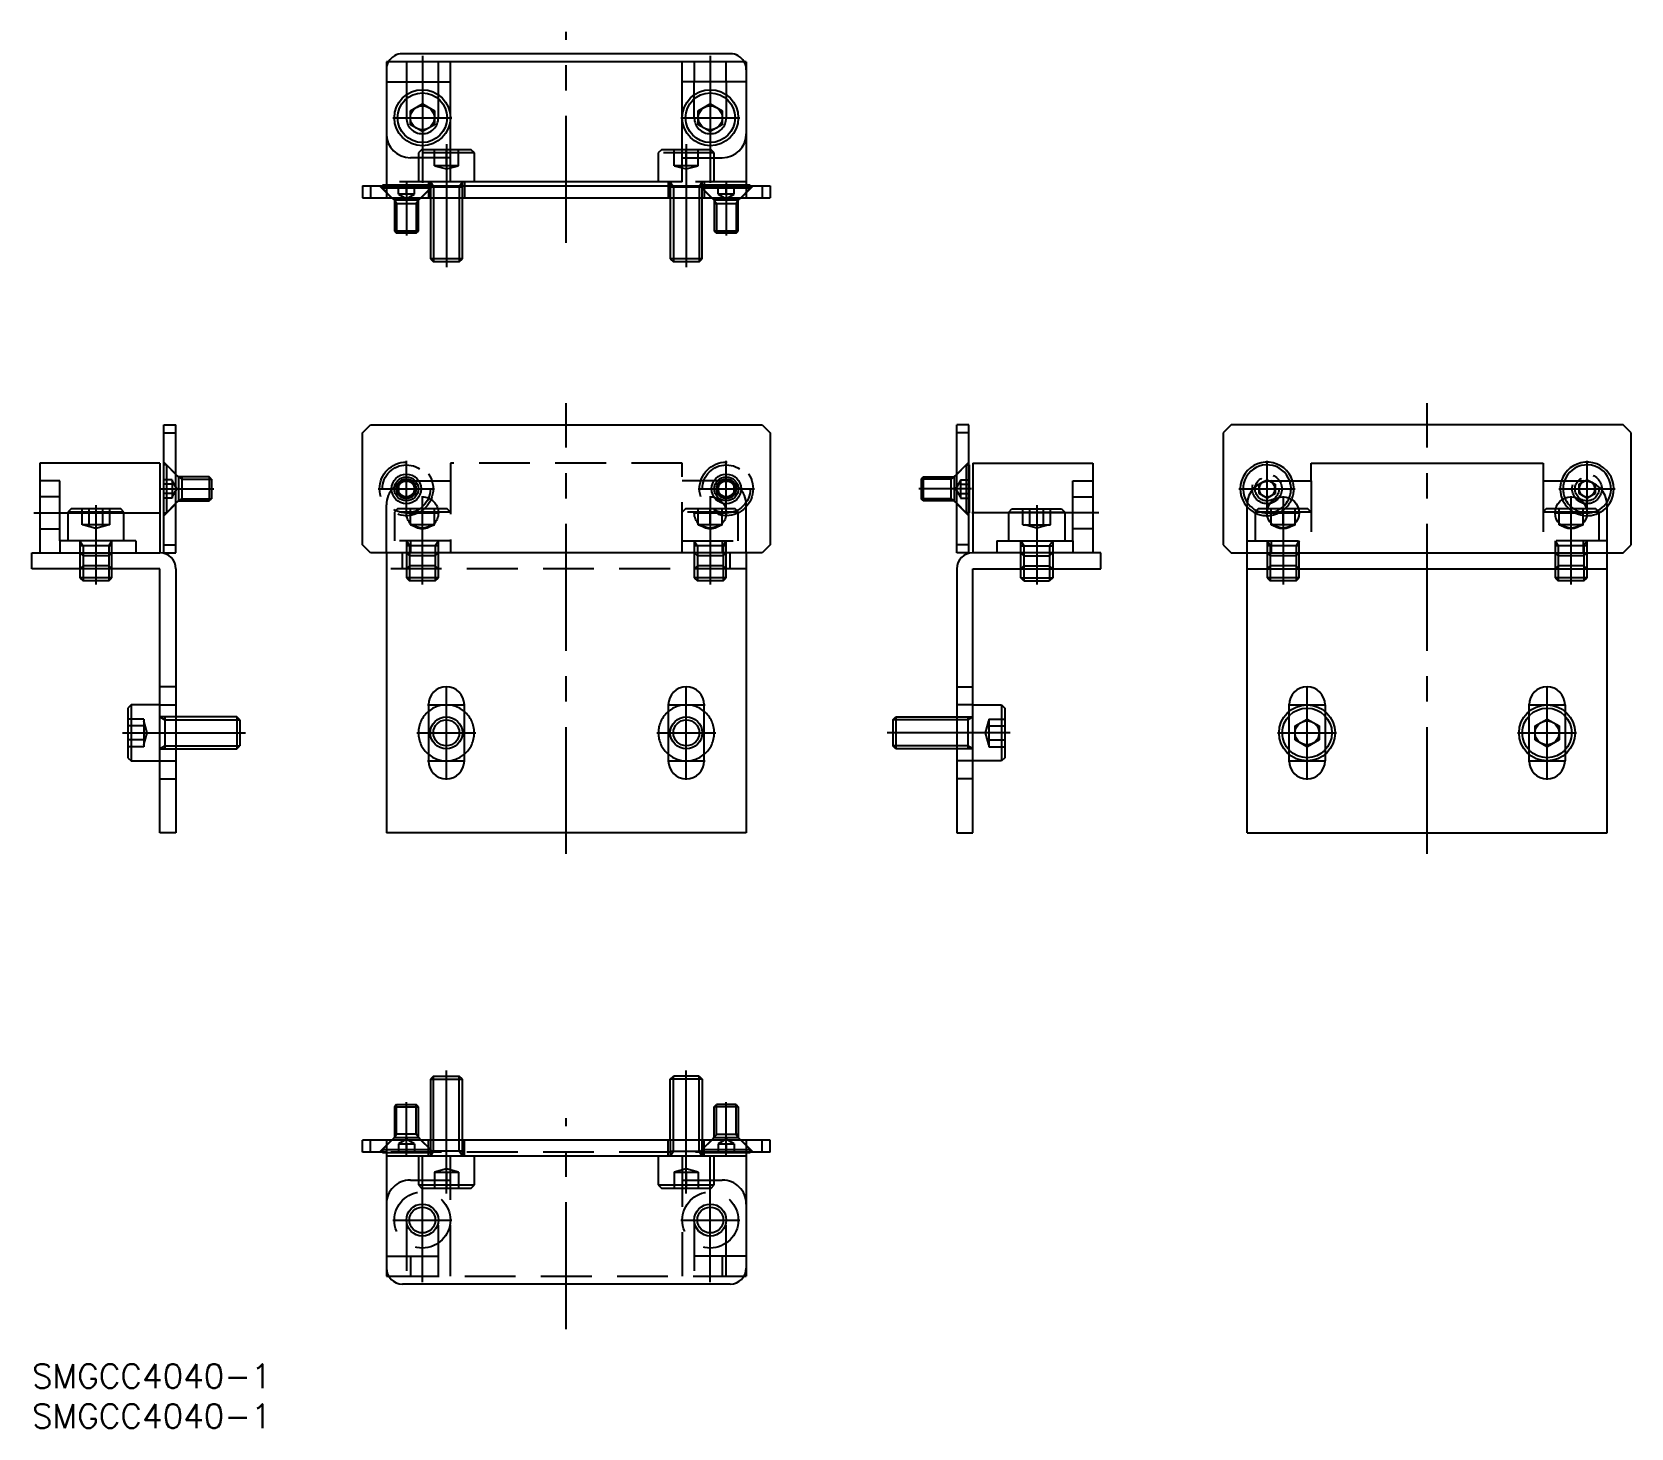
# Model space of a CAD drawing. Extents: x 0 to 200, y -8 to 167.
import ezdxf

# ---------------------------------------------------------------- set-up
doc = ezdxf.new("R2010")
doc.units = 0
doc.header["$LTSCALE"] = 0.5
doc.linetypes.add('CENTER', pattern=[50.8, 31.75, -6.35, 6.35, -6.35])
doc.linetypes.add('DASHED', pattern=[19.05, 12.7, -6.35])
for name, color, linetype in [('MSM_CENTER', 1, 'CENTER'), ('MSM_CONTINUOUS', 7, 'CONTINUOUS'), ('MSM_DASHED', 4, 'DASHED'), ('MSM_NARROW', 5, 'CONTINUOUS'), ('MSM_PART_NUMBER', 7, 'CONTINUOUS')]:
    doc.layers.add(name, color=color, linetype=linetype)
doc.styles.get("Standard").update_dxf_attribs({"font": 'txt.shx', "height": 3, "bigfont": 'bigfont.shx'})

msp = doc.modelspace()

# ---------------------------------------------------------------- linework, layer by layer
at = {"layer": 'MSM_CENTER'}
for p, q in [((66.8, 140.15), (66.8, 166.52)), ((48.8, 163.55), (48.8, 147.05)), ((84.8, 163.55), (84.8, 147.05)), ((45.12, 155.8), (52.48, 155.8)), ((81.12, 155.8), (88.48, 155.8)), ((51.8, 152.5), (51.8, 137.1)), ((81.8, 152.5), (81.8, 137.1)), ((46.8, 147.66), (46.8, 141.06)), ((86.8, 147.66), (86.8, 141.06)), ((66.8, 63.76), (66.8, 120.12)), ((174.4, 63.76), (174.4, 120.12)), ((46.8, 105.88), (46.8, 112.92)), ((86.8, 105.88), (86.8, 112.92)), ((154.4, 105.88), (154.4, 112.92)), ((194.4, 105.88), (194.4, 112.92)), ((16.14, 109.4), (22.74, 109.4)), ((43.28, 109.4), (50.32, 109.4)), ((48.8, 97.45), (48.8, 108.5)), ((83.28, 109.4), (90.32, 109.4)), ((84.8, 108.5), (84.8, 97.45)), ((117.46, 109.4), (110.86, 109.4)), ((150.88, 109.4), (157.92, 109.4)), ((156.4, 108.5), (156.4, 97.45)), ((190.88, 109.4), (197.92, 109.4)), ((192.4, 97.45), (192.4, 108.5)), ((0.25, 106.4), (16.75, 106.4)), ((8, 107.35), (8, 97.45)), ((46.7, 106.4), (50.9, 106.4)), ((82.7, 106.4), (86.9, 106.4)), ((133.35, 106.4), (116.85, 106.4)), ((125.6, 107.35), (125.6, 97.45)), ((154.3, 106.4), (158.5, 106.4)), ((190.3, 106.4), (194.5, 106.4)), ((51.8, 73.04), (51.8, 84.76)), ((81.8, 73.04), (81.8, 84.76)), ((159.4, 73.04), (159.4, 84.76)), ((189.4, 73.04), (189.4, 84.76)), ((49.44, 82.4), (54.16, 82.4)), ((79.44, 82.4), (84.16, 82.4)), ((157.04, 82.4), (161.76, 82.4)), ((187.04, 82.4), (191.76, 82.4)), ((11.3, 78.9), (26.7, 78.9)), ((48.12, 78.9), (55.48, 78.9)), ((78.13, 78.9), (85.48, 78.9)), ((122.3, 78.9), (106.9, 78.9)), ((155.72, 78.9), (163.07, 78.9)), ((185.72, 78.9), (193.07, 78.9)), ((49.44, 75.4), (54.16, 75.4)), ((79.44, 75.4), (84.16, 75.4)), ((157.04, 75.4), (161.76, 75.4)), ((187.04, 75.4), (191.76, 75.4)), ((51.8, 21.3), (51.8, 36.7)), ((81.8, 21.3), (81.8, 36.7)), ((46.8, 26.14), (46.8, 32.74)), ((86.8, 26.14), (86.8, 32.74)), ((66.8, 4.35), (66.8, 30.72)), ((48.8, 10.25), (48.8, 26.75)), ((84.8, 10.25), (84.8, 26.75)), ((45.12, 18), (52.48, 18)), ((81.12, 18), (88.48, 18))]:
    msp.add_line(p, q, dxfattribs=at)
at = {"layer": 'MSM_CONTINUOUS'}
for p, q in [((44.3, 162.8), (44.3, 147.36)), ((89.3, 162.8), (44.3, 162.8)), ((87.3, 163.8), (46.3, 163.8)), ((52.3, 147.8), (52.3, 162.8)), ((81.3, 147.8), (81.3, 162.8)), ((89.3, 162.8), (89.3, 147.36)), ((44.3, 160.3), (52.3, 160.3)), ((46.8, 160.3), (46.8, 158.67)), ((50.8, 158.67), (50.8, 160.3)), ((89.3, 160.3), (81.3, 160.3)), ((82.8, 158.67), (82.8, 160.3)), ((86.8, 160.3), (86.8, 158.67)), ((47.3, 156.67), (48.8, 157.53)), ((47.3, 154.93), (47.3, 156.67)), ((48.8, 157.53), (50.3, 156.67)), ((50.3, 156.67), (50.3, 154.93)), ((83.3, 156.67), (84.8, 157.53)), ((83.3, 154.93), (83.3, 156.67)), ((84.8, 157.53), (86.3, 156.67)), ((86.3, 156.67), (86.3, 154.93)), ((48.8, 154.07), (47.3, 154.93)), ((50.3, 154.93), (48.8, 154.07)), ((84.8, 154.07), (83.3, 154.93)), ((86.3, 154.93), (84.8, 154.07)), ((52.3, 150.8), (47.3, 150.8)), ((81.3, 150.8), (86.3, 150.8)), ((41.3, 147.3), (41.3, 145.8)), ((41.3, 147.3), (92.3, 147.3)), ((42.3, 147.3), (42.3, 145.8)), ((49.8, 147.36), (43.8, 147.36)), ((43.8, 147.36), (43.8, 147.3)), ((49.8, 147.3), (49.8, 147.36)), ((81.3, 147.8), (52.3, 147.8)), ((89.8, 147.36), (83.8, 147.36)), ((83.8, 147.36), (83.8, 147.3)), ((89.8, 147.3), (89.8, 147.36)), ((91.3, 147.3), (91.3, 145.8)), ((92.3, 147.3), (92.3, 145.8)), ((41.3, 145.8), (92.3, 145.8)), ((45, 145.8), (45.3, 145.5)), ((48.3, 145.5), (45.3, 145.5)), ((45.3, 145.5), (45.3, 141.63)), ((48.3, 145.5), (48.6, 145.8)), ((48.3, 141.63), (48.3, 145.5)), ((49.8, 145.8), (49.8, 138.18)), ((53.8, 138.18), (53.8, 145.8)), ((79.8, 145.8), (79.8, 138.18)), ((83.8, 138.18), (83.8, 145.8)), ((85, 145.8), (85.3, 145.5)), ((88.3, 145.5), (85.3, 145.5)), ((85.3, 145.5), (85.3, 141.63)), ((88.3, 145.5), (88.6, 145.8)), ((88.3, 141.63), (88.3, 145.5)), ((48.3, 141.63), (45.3, 141.63)), ((45.3, 141.63), (45.57, 141.36)), ((48.03, 141.36), (45.57, 141.36)), ((48.03, 141.36), (48.3, 141.63)), ((88.3, 141.63), (85.3, 141.63)), ((85.3, 141.63), (85.57, 141.36)), ((88.03, 141.36), (85.57, 141.36)), ((88.03, 141.36), (88.3, 141.63)), ((53.8, 138.18), (49.8, 138.18)), ((49.8, 138.18), (50.18, 137.8)), ((53.42, 137.8), (53.8, 138.18)), ((83.8, 138.18), (79.8, 138.18)), ((79.8, 138.18), (80.18, 137.8)), ((83.42, 137.8), (83.8, 138.18)), ((53.42, 137.8), (50.18, 137.8)), ((83.42, 137.8), (80.18, 137.8)), ((16.5, 101.4), (16.5, 117.4)), ((16.5, 117.4), (18, 117.4)), ((16.5, 116.4), (18, 116.4)), ((18, 101.4), (18, 117.4)), ((41.3, 116.4), (42.3, 117.4)), ((41.3, 102.4), (41.3, 116.4)), ((42.3, 117.4), (91.3, 117.4)), ((91.3, 117.4), (92.3, 116.4)), ((92.3, 116.4), (92.3, 102.4)), ((115.6, 101.4), (115.6, 117.4)), ((117.1, 117.4), (115.6, 117.4)), ((117.1, 116.4), (115.6, 116.4)), ((117.1, 101.4), (117.1, 117.4)), ((149.9, 117.4), (148.9, 116.4)), ((148.9, 116.4), (148.9, 102.4)), ((198.9, 117.4), (149.9, 117.4)), ((199.9, 116.4), (198.9, 117.4)), ((199.9, 102.4), (199.9, 116.4)), ((16, 112.6), (1, 112.6)), ((1, 112.6), (1, 101.4)), ((16, 112.6), (16, 101.4)), ((16.5, 112.4), (16.44, 112.4)), ((16.44, 112.4), (16.44, 106.4)), ((117.1, 112.4), (117.16, 112.4)), ((117.16, 112.4), (117.16, 106.4)), ((117.6, 112.6), (117.6, 101.4)), ((117.6, 112.6), (132.6, 112.6)), ((132.6, 112.6), (132.6, 101.4)), ((159.9, 110.4), (159.9, 112.6)), ((159.9, 112.6), (188.9, 112.6)), ((188.9, 112.6), (188.9, 110.4)), ((3.5, 110.4), (1, 110.4)), ((3.5, 102.9), (3.5, 110.4)), ((18.3, 110.9), (18, 111.2)), ((18.3, 110.9), (18.3, 107.9)), ((22.17, 110.9), (18.3, 110.9)), ((22.44, 110.63), (22.17, 110.9)), ((22.17, 110.9), (22.17, 107.9)), ((22.44, 110.63), (22.44, 108.17)), ((111.16, 110.63), (111.43, 110.9)), ((111.16, 110.63), (111.16, 108.17)), ((111.43, 110.9), (115.3, 110.9)), ((111.43, 110.9), (111.43, 107.9)), ((115.3, 110.9), (115.6, 111.2)), ((115.3, 110.9), (115.3, 107.9)), ((130.1, 102.9), (130.1, 110.4)), ((130.1, 110.4), (132.6, 110.4)), ((153.69, 110.15), (154.4, 110.55)), ((154.4, 110.55), (154.68, 110.39)), ((154.9, 110.4), (159.9, 110.4)), ((188.9, 110.4), (193.9, 110.4)), ((194.12, 110.39), (194.4, 110.55)), ((194.4, 110.55), (195.11, 110.15)), ((22.17, 107.9), (22.44, 108.17)), ((111.43, 107.9), (111.16, 108.17)), ((4.9, 106.9), (4.5, 106.5)), ((4.5, 106.5), (4.5, 102.9)), ((11.5, 106.5), (4.5, 106.5)), ((11.1, 106.9), (4.9, 106.9)), ((11.5, 106.5), (11.1, 106.9)), ((11.5, 102.9), (11.5, 106.5)), ((16.44, 106.4), (16.5, 106.4)), ((18, 107.6), (18.3, 107.9)), ((18.3, 107.9), (22.17, 107.9)), ((115.3, 107.9), (111.43, 107.9)), ((115.6, 107.6), (115.3, 107.9)), ((117.16, 106.4), (117.1, 106.4)), ((122.1, 106.5), (122.5, 106.9)), ((122.1, 102.9), (122.1, 106.5)), ((122.1, 106.5), (129.1, 106.5)), ((122.5, 106.9), (128.7, 106.9)), ((128.7, 106.9), (129.1, 106.5)), ((129.1, 106.5), (129.1, 102.9)), ((151.9, 66.4), (151.9, 107.4)), ((158.4, 106.5), (154.4, 106.5)), ((158.34, 106.9), (154.46, 106.9)), ((194.4, 106.5), (190.4, 106.5)), ((194.34, 106.9), (190.46, 106.9)), ((196.9, 66.4), (196.9, 107.4)), ((13, 102.9), (3.5, 102.9)), ((13, 102.9), (13, 101.4)), ((16.5, 102.4), (18, 102.4)), ((42.3, 101.4), (41.3, 102.4)), ((92.3, 102.4), (91.3, 101.4)), ((117.1, 102.4), (115.6, 102.4)), ((120.6, 102.9), (130.1, 102.9)), ((120.6, 102.9), (120.6, 101.4)), ((148.9, 102.4), (149.9, 101.4)), ((198.9, 101.4), (199.9, 102.4)), ((0, 101.4), (16, 101.4)), ((0, 99.4), (0, 101.4)), ((16.5, 101.4), (18, 101.4)), ((91.3, 101.4), (42.3, 101.4)), ((44.3, 101.4), (44.3, 66.4)), ((89.3, 101.4), (89.3, 66.4)), ((117.1, 101.4), (115.6, 101.4)), ((133.6, 101.4), (117.6, 101.4)), ((133.6, 99.4), (133.6, 101.4)), ((149.9, 101.4), (198.9, 101.4)), ((16, 99.4), (0, 99.4)), ((6, 99.4), (6, 98.28)), ((10, 98.28), (6, 98.28)), ((6, 98.28), (6.38, 97.9)), ((9.62, 97.9), (10, 98.28)), ((10, 98.28), (10, 99.4)), ((16, 66.4), (16, 99.4)), ((18, 99.4), (18, 66.4)), ((115.6, 99.4), (115.6, 66.4)), ((117.6, 99.4), (133.6, 99.4)), ((117.6, 66.4), (117.6, 99.4)), ((123.6, 98.28), (123.6, 99.4)), ((123.98, 97.9), (123.6, 98.28)), ((123.6, 98.28), (127.6, 98.28)), ((127.6, 98.28), (127.22, 97.9)), ((127.6, 99.4), (127.6, 98.28)), ((151.9, 99.4), (196.9, 99.4)), ((154.4, 99.4), (154.4, 98.28)), ((158.4, 98.28), (154.4, 98.28)), ((154.4, 98.28), (154.78, 97.9)), ((158.02, 97.9), (158.4, 98.28)), ((158.4, 98.28), (158.4, 99.4)), ((190.4, 99.4), (190.4, 98.28)), ((194.4, 98.28), (190.4, 98.28)), ((190.4, 98.28), (190.78, 97.9)), ((194.02, 97.9), (194.4, 98.28)), ((194.4, 98.28), (194.4, 99.4)), ((9.62, 97.9), (6.38, 97.9)), ((123.98, 97.9), (127.22, 97.9)), ((158.02, 97.9), (154.78, 97.9)), ((194.02, 97.9), (190.78, 97.9)), ((12.4, 82.4), (12, 82)), ((12, 82), (12, 75.8)), ((16, 82.4), (12.4, 82.4)), ((12.4, 82.4), (12.4, 75.4)), ((49.55, 82.4), (49.55, 75.4)), ((54.05, 75.4), (54.05, 82.4)), ((79.55, 82.4), (79.55, 75.4)), ((84.05, 75.4), (84.05, 82.4)), ((117.6, 82.4), (121.2, 82.4)), ((121.2, 82.4), (121.6, 82)), ((121.2, 82.4), (121.2, 75.4)), ((121.6, 82), (121.6, 75.8)), ((157.15, 81.58), (157.15, 82.4)), ((161.65, 82.4), (161.65, 81.58)), ((187.15, 81.58), (187.15, 82.4)), ((191.65, 82.4), (191.65, 81.58)), ((25.62, 80.9), (18, 80.9)), ((26, 80.52), (25.62, 80.9)), ((25.62, 80.9), (25.62, 76.9)), ((26, 80.52), (26, 77.28)), ((107.6, 80.52), (107.98, 80.9)), ((107.6, 80.52), (107.6, 77.28)), ((107.98, 80.9), (115.6, 80.9)), ((107.98, 80.9), (107.98, 76.9)), ((157.9, 79.77), (159.4, 80.63)), ((159.4, 80.63), (160.9, 79.77)), ((187.9, 79.77), (189.4, 80.63)), ((189.4, 80.63), (190.9, 79.77)), ((157.9, 78.03), (157.9, 79.77)), ((159.4, 77.17), (157.9, 78.03)), ((160.9, 78.03), (159.4, 77.17)), ((160.9, 79.77), (160.9, 78.03)), ((187.9, 78.03), (187.9, 79.77)), ((189.4, 77.17), (187.9, 78.03)), ((190.9, 78.03), (189.4, 77.17)), ((190.9, 79.77), (190.9, 78.03)), ((18, 76.9), (25.62, 76.9)), ((25.62, 76.9), (26, 77.28)), ((107.98, 76.9), (107.6, 77.28)), ((115.6, 76.9), (107.98, 76.9)), ((157.15, 75.4), (157.15, 76.22)), ((161.65, 76.22), (161.65, 75.4)), ((187.15, 75.4), (187.15, 76.22)), ((191.65, 76.22), (191.65, 75.4)), ((12, 75.8), (12.4, 75.4)), ((12.4, 75.4), (16, 75.4)), ((121.2, 75.4), (117.6, 75.4)), ((121.6, 75.8), (121.2, 75.4)), ((18, 66.4), (16, 66.4)), ((89.3, 66.4), (44.3, 66.4)), ((115.6, 66.4), (117.6, 66.4)), ((151.9, 66.4), (196.9, 66.4)), ((50.18, 36), (49.8, 35.62)), ((50.18, 36), (53.42, 36)), ((53.8, 35.62), (53.42, 36)), ((79.8, 35.62), (80.18, 36)), ((83.42, 36), (80.18, 36)), ((83.42, 36), (83.8, 35.62)), ((49.8, 35.62), (49.8, 28)), ((49.8, 35.62), (53.8, 35.62)), ((53.8, 28), (53.8, 35.62)), ((79.8, 28), (79.8, 35.62)), ((83.8, 35.62), (79.8, 35.62)), ((83.8, 35.62), (83.8, 28)), ((45.57, 32.44), (45.3, 32.17)), ((45.3, 32.17), (45.3, 28.3)), ((45.3, 32.17), (48.3, 32.17)), ((45.57, 32.44), (48.03, 32.44)), ((48.3, 32.17), (48.03, 32.44)), ((48.3, 28.3), (48.3, 32.17)), ((85.3, 32.17), (85.57, 32.44)), ((85.3, 28.3), (85.3, 32.17)), ((88.3, 32.17), (85.3, 32.17)), ((88.03, 32.44), (85.57, 32.44)), ((88.03, 32.44), (88.3, 32.17)), ((88.3, 32.17), (88.3, 28.3)), ((92.3, 28), (41.3, 28)), ((41.3, 26.5), (41.3, 28)), ((42.3, 26.5), (42.3, 28)), ((44.3, 28), (44.3, 11)), ((45.3, 28.3), (45, 28)), ((45.3, 28.3), (48.3, 28.3)), ((48.6, 28), (48.3, 28.3)), ((85.3, 28.3), (85, 28)), ((85.3, 28.3), (88.3, 28.3)), ((88.6, 28), (88.3, 28.3)), ((89.3, 28), (89.3, 11)), ((91.3, 26.5), (91.3, 28)), ((92.3, 26.5), (92.3, 28)), ((44.3, 26.5), (41.3, 26.5)), ((43.8, 26.5), (43.8, 26.44)), ((43.8, 26.44), (44.3, 26.44)), ((89.3, 26), (44.3, 26)), ((48.3, 26), (48.3, 22.4)), ((55.3, 22.4), (55.3, 26)), ((78.3, 26), (78.3, 22.4)), ((85.3, 22.4), (85.3, 26)), ((92.3, 26.5), (89.3, 26.5)), ((89.3, 26.44), (89.8, 26.44)), ((89.8, 26.44), (89.8, 26.5)), ((48.3, 22.4), (48.7, 22)), ((48.3, 22.4), (55.3, 22.4)), ((48.7, 22), (54.9, 22)), ((54.9, 22), (55.3, 22.4)), ((78.3, 22.4), (78.7, 22)), ((78.3, 22.4), (85.3, 22.4)), ((78.7, 22), (84.9, 22)), ((84.9, 22), (85.3, 22.4)), ((44.3, 11), (44.57, 11)), ((87.3, 10), (46.3, 10)), ((89.03, 11), (89.3, 11))]:
    msp.add_line(p, q, dxfattribs=at)
for centre, radius in [((48.8, 155.8), 3.5), ((48.8, 155.8), 3.1), ((84.8, 155.8), 3.5), ((84.8, 155.8), 3.1), ((48.8, 155.8), 1.5), ((84.8, 155.8), 1.5), ((46.8, 109.4), 1.85), ((46.8, 109.4), 1.5), ((86.8, 109.4), 1.85), ((86.8, 109.4), 1.5), ((156.4, 106.4), 2), ((192.4, 106.4), 2), ((159.4, 78.9), 3.5), ((159.4, 78.9), 3.1), ((189.4, 78.9), 3.5), ((189.4, 78.9), 3.1), ((51.8, 78.9), 2), ((81.8, 78.9), 2), ((159.4, 78.9), 1.5), ((189.4, 78.9), 1.5), ((48.8, 18), 2), ((84.8, 18), 2)]:
    msp.add_circle(centre, radius, dxfattribs=at)
for centre, radius, start, end in [((46.3, 161.8), 2, 90, 150), ((87.3, 161.8), 2, 30, 90), ((47.3, 153.8), 3, 180, 270), ((86.3, 153.8), 3, 270, 0), ((154.4, 109.4), 3.35, 17.368, 221.7318), ((154.4, 109.4), 3, 19.4712, 214.1321), ((194.4, 109.4), 3.35, 318.2682, 162.632), ((194.4, 109.4), 3, 325.8679, 160.5288), ((154.9, 107.4), 3, 90, 180), ((154.4, 109.4), 1, 79.4738, 128.5987), ((193.9, 107.4), 3, 0, 90), ((194.4, 109.4), 1, 51.4013, 100.5262), ((154.4, 109.4), 3, 303.5573, 337.3801), ((154.4, 109.4), 3.35, 311.7318, 336.8527), ((194.4, 109.4), 3.35, 203.1473, 228.2682), ((194.4, 109.4), 3, 202.6199, 236.4427), ((16, 99.4), 2, 0, 90), ((117.6, 99.4), 2, 90, 180), ((51.8, 82.4), 2.25, 0, 180), ((81.8, 82.4), 2.25, 0, 180), ((159.4, 82.4), 2.25, 0, 180), ((189.4, 82.4), 2.25, 0, 180), ((51.8, 78.9), 3.5, 49.9948, 130.0052), ((81.8, 78.9), 3.5, 49.9948, 130.0052), ((51.8, 78.9), 3.5, 229.9948, 310.0052), ((81.8, 78.9), 3.5, 229.9948, 310.0052), ((51.8, 75.4), 2.25, 180, 0), ((81.8, 75.4), 2.25, 180, 0), ((159.4, 75.4), 2.25, 180, 0), ((189.4, 75.4), 2.25, 180, 0), ((46.3, 12), 2, 180, 270), ((87.3, 12), 2, 270, 0)]:
    msp.add_arc(centre, radius, start, end, dxfattribs=at)
at = {"layer": 'MSM_DASHED'}
for p, q in [((46.8, 162.8), (46.8, 160.3)), ((50.8, 160.3), (50.8, 162.8)), ((82.8, 162.8), (82.8, 160.3)), ((86.8, 160.3), (86.8, 162.8)), ((46.8, 158.67), (46.8, 155.8)), ((50.8, 155.8), (50.8, 158.67)), ((82.8, 155.8), (82.8, 158.67)), ((86.8, 158.67), (86.8, 155.8)), ((48.7, 151.8), (48.3, 151.4)), ((48.3, 151.4), (48.3, 147.8)), ((55.3, 151.4), (48.3, 151.4)), ((54.9, 151.8), (48.7, 151.8)), ((50.3, 149.8), (50.3, 151.8)), ((51.8, 149.8), (51.8, 151.8)), ((53.3, 149.8), (53.3, 151.8)), ((55.3, 151.4), (54.9, 151.8)), ((55.3, 147.8), (55.3, 151.4)), ((78.7, 151.8), (78.3, 151.4)), ((78.3, 151.4), (78.3, 147.8)), ((85.3, 151.4), (78.3, 151.4)), ((84.9, 151.8), (78.7, 151.8)), ((80.3, 149.8), (80.3, 151.8)), ((81.8, 149.8), (81.8, 151.8)), ((83.3, 149.8), (83.3, 151.8)), ((85.3, 151.4), (84.9, 151.8)), ((85.3, 147.8), (85.3, 151.4)), ((53.3, 149.8), (50.3, 149.8)), ((50.3, 149.8), (51.8, 149.4)), ((51.8, 149.4), (53.3, 149.8)), ((83.3, 149.8), (80.3, 149.8)), ((80.3, 149.8), (81.8, 149.4)), ((81.8, 149.4), (83.3, 149.8)), ((43.45, 147.3), (44.95, 145.8)), ((43.8, 147.3), (43.8, 147)), ((49.8, 147), (43.8, 147)), ((43.8, 147), (45, 145.8)), ((52.3, 147.8), (44.3, 147.8)), ((44.3, 147.36), (44.3, 145.8)), ((45.8, 146.26), (45.8, 147.36)), ((47.8, 146.26), (45.8, 146.26)), ((45.8, 146.26), (46.8, 145.68)), ((46.8, 146.26), (46.8, 147.36)), ((46.8, 145.68), (47.8, 146.26)), ((47.8, 146.26), (47.8, 147.36)), ((48.6, 145.8), (49.8, 147)), ((48.65, 145.8), (50.15, 147.3)), ((49.55, 147.8), (49.55, 145.8)), ((49.8, 147.8), (49.8, 147.36)), ((49.8, 147.8), (50.18, 147.18)), ((49.8, 147.3), (49.8, 145.8)), ((49.8, 147.18), (53.8, 147.18)), ((50.18, 147.18), (50.18, 145.8)), ((53.8, 147.8), (53.42, 147.18)), ((53.42, 147.18), (53.42, 145.8)), ((53.8, 145.8), (53.8, 147.8)), ((54.05, 147.8), (54.05, 145.8)), ((79.55, 147.8), (79.55, 145.8)), ((79.8, 147.8), (79.8, 145.8)), ((79.8, 147.8), (80.18, 147.18)), ((79.8, 147.18), (83.8, 147.18)), ((80.18, 147.18), (80.18, 145.8)), ((89.3, 147.8), (81.3, 147.8)), ((83.8, 147.8), (83.42, 147.18)), ((83.42, 147.18), (83.42, 145.8)), ((83.45, 147.3), (84.95, 145.8)), ((83.8, 147.36), (83.8, 147.8)), ((83.8, 145.8), (83.8, 147.3)), ((89.8, 147), (83.8, 147)), ((83.8, 147), (85, 145.8)), ((84.05, 147.8), (84.05, 145.8)), ((85.8, 146.26), (85.8, 147.36)), ((87.8, 146.26), (85.8, 146.26)), ((85.8, 146.26), (86.8, 145.68)), ((86.8, 146.26), (86.8, 147.36)), ((86.8, 145.68), (87.8, 146.26)), ((87.8, 146.26), (87.8, 147.36)), ((88.6, 145.8), (89.8, 147)), ((88.65, 145.8), (90.15, 147.3)), ((89.3, 147.36), (89.3, 145.8)), ((89.8, 147), (89.8, 147.3)), ((18, 111.25), (16.5, 112.75)), ((16.8, 112.4), (16.5, 112.4)), ((18, 111.2), (16.8, 112.4)), ((16.8, 112.4), (16.8, 106.4)), ((52.3, 112.6), (52.3, 101.4)), ((81.3, 112.6), (52.3, 112.6)), ((81.3, 101.4), (81.3, 112.6)), ((115.6, 111.25), (117.1, 112.75)), ((115.6, 111.2), (116.8, 112.4)), ((116.8, 112.4), (117.1, 112.4)), ((116.8, 112.4), (116.8, 106.4)), ((17.54, 110.55), (16.44, 110.55)), ((17.54, 109.98), (16.44, 109.98)), ((17.54, 110.55), (17.54, 108.25)), ((18.12, 109.4), (17.54, 110.4)), ((46.8, 110.55), (45.8, 109.98)), ((45.8, 109.98), (45.8, 108.82)), ((47.8, 109.98), (46.8, 110.55)), ((47.3, 110.4), (52.3, 110.4)), ((47.8, 108.82), (47.8, 109.98)), ((86.3, 110.4), (81.3, 110.4)), ((86.8, 110.55), (85.8, 109.98)), ((85.8, 109.98), (85.8, 108.82)), ((87.8, 109.98), (86.8, 110.55)), ((87.8, 108.82), (87.8, 109.98)), ((115.48, 109.4), (116.06, 110.4)), ((116.06, 110.55), (117.16, 110.55)), ((116.06, 110.55), (116.06, 108.25)), ((116.06, 109.98), (117.16, 109.98)), ((153.4, 109.98), (153.69, 110.15)), ((153.4, 108.82), (153.4, 109.98)), ((154.68, 110.39), (155.4, 109.98)), ((155.4, 109.98), (155.4, 108.82)), ((159.9, 110.4), (159.9, 101.4)), ((188.9, 110.4), (188.9, 101.4)), ((193.4, 109.98), (194.12, 110.39)), ((193.4, 108.82), (193.4, 109.98)), ((195.11, 110.15), (195.4, 109.98)), ((195.4, 109.98), (195.4, 108.82)), ((3.5, 108.4), (1, 108.4)), ((17.54, 108.82), (16.44, 108.82)), ((17.54, 108.25), (16.44, 108.25)), ((17.54, 108.4), (18.12, 109.4)), ((45.8, 108.82), (46.8, 108.25)), ((46.8, 108.25), (47.8, 108.82)), ((85.8, 108.82), (86.8, 108.25)), ((86.8, 108.25), (87.8, 108.82)), ((116.06, 108.4), (115.48, 109.4)), ((116.06, 108.82), (117.16, 108.82)), ((116.06, 108.25), (117.16, 108.25)), ((130.1, 108.4), (132.6, 108.4)), ((154.4, 108.25), (153.4, 108.82)), ((155.4, 108.82), (154.4, 108.25)), ((194.4, 108.25), (193.4, 108.82)), ((195.4, 108.82), (194.4, 108.25)), ((6.27, 104.9), (6.27, 106.9)), ((7.13, 104.9), (7.13, 106.9)), ((8.87, 104.9), (8.87, 106.9)), ((9.73, 104.9), (9.73, 106.9)), ((16.5, 106.05), (18, 107.55)), ((16.5, 106.4), (16.8, 106.4)), ((16.8, 106.4), (18, 107.6)), ((44.3, 101.4), (44.3, 107.4)), ((45.7, 106.9), (45.3, 106.5)), ((52.3, 106.5), (45.3, 106.5)), ((45.3, 106.5), (45.3, 102.9)), ((51.9, 106.9), (45.7, 106.9)), ((47.3, 104.9), (47.3, 106.9)), ((48.8, 104.9), (48.8, 106.9)), ((50.3, 104.9), (50.3, 106.9)), ((52.3, 106.5), (51.9, 106.9)), ((81.7, 106.9), (81.3, 106.5)), ((88.3, 106.5), (81.3, 106.5)), ((87.9, 106.9), (81.7, 106.9)), ((83.3, 104.9), (83.3, 106.9)), ((84.8, 104.9), (84.8, 106.9)), ((86.3, 104.9), (86.3, 106.9)), ((88.3, 106.5), (87.9, 106.9)), ((88.3, 102.9), (88.3, 106.5)), ((89.3, 101.4), (89.3, 107.4)), ((116.8, 106.4), (115.6, 107.6)), ((117.1, 106.05), (115.6, 107.55)), ((117.1, 106.4), (116.8, 106.4)), ((123.87, 104.9), (123.87, 106.9)), ((124.73, 104.9), (124.73, 106.9)), ((126.47, 104.9), (126.47, 106.9)), ((127.33, 104.9), (127.33, 106.9)), ((153.3, 106.9), (152.9, 106.5)), ((152.9, 106.5), (152.9, 102.9)), ((154.4, 106.5), (152.9, 106.5)), ((154.46, 106.9), (153.3, 106.9)), ((154.9, 104.9), (154.9, 106.9)), ((156.4, 104.9), (156.4, 106.9)), ((157.9, 104.9), (157.9, 106.9)), ((159.5, 106.9), (158.34, 106.9)), ((159.9, 106.5), (158.4, 106.5)), ((159.9, 106.5), (159.5, 106.9)), ((189.3, 106.9), (188.9, 106.5)), ((190.4, 106.5), (188.9, 106.5)), ((190.46, 106.9), (189.3, 106.9)), ((190.9, 104.9), (190.9, 106.9)), ((192.4, 104.9), (192.4, 106.9)), ((193.9, 104.9), (193.9, 106.9)), ((195.5, 106.9), (194.34, 106.9)), ((195.9, 106.5), (194.4, 106.5)), ((195.9, 106.5), (195.5, 106.9)), ((195.9, 102.9), (195.9, 106.5)), ((1, 104.4), (3.5, 104.4)), ((9.73, 104.9), (6.27, 104.9)), ((6.5, 104.9), (8, 104.5)), ((8, 104.5), (9.5, 104.9)), ((50.3, 104.9), (47.3, 104.9)), ((47.3, 104.9), (48.8, 104.5)), ((48.8, 104.5), (50.3, 104.9)), ((86.3, 104.9), (83.3, 104.9)), ((83.3, 104.9), (84.8, 104.5)), ((84.8, 104.5), (86.3, 104.9)), ((123.87, 104.9), (127.33, 104.9)), ((125.6, 104.5), (124.1, 104.9)), ((127.1, 104.9), (125.6, 104.5)), ((132.6, 104.4), (130.1, 104.4)), ((157.9, 104.9), (154.9, 104.9)), ((154.9, 104.9), (156.4, 104.5)), ((156.4, 104.5), (157.9, 104.9)), ((193.9, 104.9), (190.9, 104.9)), ((190.9, 104.9), (192.4, 104.5)), ((192.4, 104.5), (193.9, 104.9)), ((3.5, 102.9), (3.5, 101.4)), ((6, 102.9), (6, 99.4)), ((6, 102.9), (6.38, 102.28)), ((10, 102.28), (6, 102.28)), ((6.38, 102.28), (6.38, 99.4)), ((8, 102.9), (8, 101.4)), ((10, 102.9), (9.62, 102.28)), ((9.62, 102.28), (9.62, 99.4)), ((10, 99.4), (10, 102.9)), ((52.3, 102.9), (44.3, 102.9)), ((46.8, 102.9), (46.8, 98.28)), ((46.8, 102.9), (47.18, 102.28)), ((50.8, 102.28), (46.8, 102.28)), ((47.18, 102.28), (47.18, 99.4)), ((47.3, 102.9), (47.3, 101.4)), ((50.8, 102.9), (50.42, 102.28)), ((50.42, 102.28), (50.42, 99.4)), ((50.8, 98.28), (50.8, 102.9)), ((81.3, 102.9), (89.3, 102.9)), ((82.8, 102.9), (82.8, 98.28)), ((82.8, 102.9), (83.18, 102.28)), ((86.8, 102.28), (82.8, 102.28)), ((83.18, 102.28), (83.18, 99.4)), ((86.3, 102.9), (86.3, 101.4)), ((86.8, 102.9), (86.42, 102.28)), ((86.42, 102.28), (86.42, 99.4)), ((86.8, 98.28), (86.8, 102.9)), ((123.6, 99.4), (123.6, 102.9)), ((123.6, 102.9), (123.98, 102.28)), ((123.6, 102.28), (127.6, 102.28)), ((123.98, 102.28), (123.98, 99.4)), ((125.6, 102.9), (125.6, 101.4)), ((127.6, 102.9), (127.22, 102.28)), ((127.22, 102.28), (127.22, 99.4)), ((127.6, 102.9), (127.6, 99.4)), ((130.1, 102.9), (130.1, 101.4)), ((151.9, 102.9), (159.9, 102.9)), ((154.4, 102.9), (154.4, 99.4)), ((154.4, 102.9), (154.78, 102.28)), ((158.4, 102.28), (154.4, 102.28)), ((154.78, 102.28), (154.78, 99.4)), ((154.9, 102.9), (154.9, 101.4)), ((158.4, 102.9), (158.02, 102.28)), ((158.02, 102.28), (158.02, 99.4)), ((158.4, 99.4), (158.4, 102.9)), ((196.9, 102.9), (188.9, 102.9)), ((190.4, 102.9), (190.4, 99.4)), ((190.4, 102.9), (190.78, 102.28)), ((194.4, 102.28), (190.4, 102.28)), ((190.78, 102.28), (190.78, 99.4)), ((193.9, 102.9), (193.9, 101.4)), ((194.4, 102.9), (194.02, 102.28)), ((194.02, 102.28), (194.02, 99.4)), ((194.4, 99.4), (194.4, 102.9)), ((6, 101.4), (6.38, 101.02)), ((9.62, 101.02), (6.38, 101.02)), ((9.62, 101.02), (10, 101.4)), ((46.3, 99.4), (46.3, 101.4)), ((46.8, 101.4), (47.18, 101.02)), ((50.42, 101.02), (47.18, 101.02)), ((50.42, 101.02), (50.8, 101.4)), ((82.8, 101.4), (83.18, 101.02)), ((86.42, 101.02), (83.18, 101.02)), ((86.42, 101.02), (86.8, 101.4)), ((87.3, 99.4), (87.3, 101.4)), ((123.98, 101.02), (123.6, 101.4)), ((123.98, 101.02), (127.22, 101.02)), ((127.6, 101.4), (127.22, 101.02)), ((154.4, 101.4), (154.78, 101.02)), ((158.02, 101.02), (154.78, 101.02)), ((158.02, 101.02), (158.4, 101.4)), ((190.4, 101.4), (190.78, 101.02)), ((194.02, 101.02), (190.78, 101.02)), ((194.02, 101.02), (194.4, 101.4)), ((6.38, 99.78), (6, 99.4)), ((9.62, 99.78), (6.38, 99.78)), ((10, 99.4), (9.62, 99.78)), ((89.3, 99.4), (44.3, 99.4)), ((47.18, 99.78), (46.8, 99.4)), ((50.8, 98.28), (46.8, 98.28)), ((46.8, 98.28), (47.18, 97.9)), ((50.42, 99.78), (47.18, 99.78)), ((50.8, 99.4), (50.42, 99.78)), ((50.42, 97.9), (50.8, 98.28)), ((83.18, 99.78), (82.8, 99.4)), ((86.8, 98.28), (82.8, 98.28)), ((82.8, 98.28), (83.18, 97.9)), ((86.42, 99.78), (83.18, 99.78)), ((86.8, 99.4), (86.42, 99.78)), ((86.42, 97.9), (86.8, 98.28)), ((123.6, 99.4), (123.98, 99.78)), ((123.98, 99.78), (127.22, 99.78)), ((127.22, 99.78), (127.6, 99.4)), ((154.78, 99.78), (154.4, 99.4)), ((158.02, 99.78), (154.78, 99.78)), ((158.4, 99.4), (158.02, 99.78)), ((190.78, 99.78), (190.4, 99.4)), ((194.02, 99.78), (190.78, 99.78)), ((194.4, 99.4), (194.02, 99.78)), ((50.42, 97.9), (47.18, 97.9)), ((86.42, 97.9), (83.18, 97.9)), ((18, 84.65), (16, 84.65)), ((115.6, 84.65), (117.6, 84.65)), ((16, 82.4), (18, 82.4)), ((117.6, 82.4), (115.6, 82.4)), ((14, 80.63), (12, 80.63)), ((14, 80.63), (14, 77.17)), ((14.4, 78.9), (14, 80.4)), ((18, 80.9), (16, 80.9)), ((16, 80.9), (16.62, 80.52)), ((16.62, 80.9), (16.62, 76.9)), ((16.62, 80.52), (18, 80.52)), ((115.6, 80.9), (117.6, 80.9)), ((116.98, 80.52), (115.6, 80.52)), ((117.6, 80.9), (116.98, 80.52)), ((116.98, 80.9), (116.98, 76.9)), ((119.2, 78.9), (119.6, 80.4)), ((119.6, 80.63), (121.6, 80.63)), ((119.6, 80.63), (119.6, 77.17)), ((157.15, 76.22), (157.15, 81.58)), ((161.65, 81.58), (161.65, 76.22)), ((187.15, 76.22), (187.15, 81.58)), ((191.65, 81.58), (191.65, 76.22)), ((14, 79.77), (12, 79.77)), ((14, 78.03), (12, 78.03)), ((14, 77.4), (14.4, 78.9)), ((119.6, 77.4), (119.2, 78.9)), ((119.6, 79.77), (121.6, 79.77)), ((119.6, 78.03), (121.6, 78.03)), ((14, 77.17), (12, 77.17)), ((16, 76.9), (16.62, 77.28)), ((16, 76.9), (18, 76.9)), ((16.62, 77.28), (18, 77.28)), ((116.98, 77.28), (115.6, 77.28)), ((117.6, 76.9), (115.6, 76.9)), ((117.6, 76.9), (116.98, 77.28)), ((119.6, 77.17), (121.6, 77.17)), ((16, 75.4), (18, 75.4)), ((117.6, 75.4), (115.6, 75.4)), ((16, 73.15), (18, 73.15)), ((117.6, 73.15), (115.6, 73.15)), ((44.95, 28), (43.45, 26.5)), ((45, 28), (43.8, 26.8)), ((46.8, 28.12), (45.8, 27.54)), ((47.8, 27.54), (46.8, 28.12)), ((49.8, 26.8), (48.6, 28)), ((50.15, 26.5), (48.65, 28)), ((49.55, 26), (49.55, 28)), ((49.8, 28), (49.8, 26)), ((50.18, 26.62), (50.18, 28)), ((53.42, 26.62), (53.42, 28)), ((53.8, 26), (53.8, 28)), ((54.05, 26), (54.05, 28)), ((79.55, 26), (79.55, 28)), ((79.8, 28), (79.8, 26)), ((80.18, 26.62), (80.18, 28)), ((83.42, 26.62), (83.42, 28)), ((84.95, 28), (83.45, 26.5)), ((85, 28), (83.8, 26.8)), ((83.8, 26), (83.8, 28)), ((84.05, 26), (84.05, 28)), ((86.8, 28.12), (85.8, 27.54)), ((87.8, 27.54), (86.8, 28.12)), ((89.8, 26.8), (88.6, 28)), ((90.15, 26.5), (88.65, 28)), ((43.8, 26.8), (43.8, 26.5)), ((43.8, 26.8), (49.8, 26.8)), ((89.3, 26.5), (44.3, 26.5)), ((44.3, 26.44), (49.8, 26.44)), ((45.8, 27.54), (45.8, 26.44)), ((45.8, 27.54), (47.8, 27.54)), ((46.8, 27.54), (46.8, 26.44)), ((47.8, 27.54), (47.8, 26.44)), ((53.8, 26.62), (49.8, 26.62)), ((49.8, 26), (50.18, 26.62)), ((52.3, 11), (52.3, 26)), ((53.8, 26), (53.42, 26.62)), ((79.8, 26), (80.18, 26.62)), ((79.8, 26.62), (83.8, 26.62)), ((81.3, 26), (81.3, 11)), ((83.8, 26), (83.42, 26.62)), ((83.8, 26.8), (89.8, 26.8)), ((83.8, 26.44), (89.3, 26.44)), ((85.8, 27.54), (85.8, 26.44)), ((85.8, 27.54), (87.8, 27.54)), ((86.8, 27.54), (86.8, 26.44)), ((87.8, 27.54), (87.8, 26.44)), ((89.8, 26.5), (89.8, 26.8)), ((51.8, 24.4), (50.3, 24)), ((50.3, 24), (50.3, 22)), ((50.3, 24), (53.3, 24)), ((53.3, 24), (51.8, 24.4)), ((51.8, 24), (51.8, 22)), ((53.3, 24), (53.3, 22)), ((81.8, 24.4), (80.3, 24)), ((80.3, 24), (80.3, 22)), ((80.3, 24), (83.3, 24)), ((83.3, 24), (81.8, 24.4)), ((81.8, 24), (81.8, 22)), ((83.3, 24), (83.3, 22)), ((47.3, 23), (52.3, 23)), ((81.3, 23), (86.3, 23)), ((46.8, 18), (46.8, 11)), ((50.8, 11), (50.8, 18)), ((82.8, 18), (82.8, 11)), ((86.8, 11), (86.8, 18)), ((44.3, 13.5), (52.3, 13.5)), ((47.3, 13.5), (47.3, 11)), ((89.3, 13.5), (81.3, 13.5)), ((86.3, 13.5), (86.3, 11)), ((44.57, 11), (89.03, 11))]:
    msp.add_line(p, q, dxfattribs=at)
for centre, radius in [((46.8, 109.4), 3.35), ((46.8, 109.4), 3), ((86.8, 109.4), 3.35), ((86.8, 109.4), 3), ((46.8, 109.4), 1), ((86.8, 109.4), 1), ((154.4, 109.4), 1.85), ((154.4, 109.4), 1.5), ((194.4, 109.4), 1.85), ((194.4, 109.4), 1.5), ((48.8, 106.4), 2), ((84.8, 106.4), 2), ((48.8, 18), 3.5), ((84.8, 18), 3.5)]:
    msp.add_circle(centre, radius, dxfattribs=at)
for centre, radius, start, end in [((46.3, 161.8), 2, 150, 180), ((87.3, 161.8), 2, 0, 30), ((48.8, 155.8), 2, 180, 0), ((84.8, 155.8), 2, 180, 0), ((47.3, 107.4), 3, 90, 180), ((86.3, 107.4), 3, 0, 90), ((154.4, 109.4), 1, 128.5987, 79.4738), ((154.4, 109.4), 3, 337.3801, 19.4712), ((154.4, 109.4), 3.35, 336.8527, 17.368), ((194.4, 109.4), 3.35, 162.632, 203.1473), ((194.4, 109.4), 3, 160.5288, 202.6199), ((194.4, 109.4), 1, 100.5262, 51.4013), ((154.4, 109.4), 3.35, 221.7318, 311.7318), ((154.4, 109.4), 3, 214.1321, 303.5573), ((194.4, 109.4), 3.35, 228.2682, 318.2682), ((194.4, 109.4), 3, 236.4427, 325.8679), ((51.8, 78.9), 3.5, 130.0052, 229.9948), ((51.8, 78.9), 3.5, 310.0052, 49.9948), ((81.8, 78.9), 3.5, 130.0052, 229.9948), ((81.8, 78.9), 3.5, 310.0052, 49.9948), ((47.3, 20), 3, 90, 180), ((86.3, 20), 3, 0, 90)]:
    msp.add_arc(centre, radius, start, end, dxfattribs=at)
at = {"layer": 'MSM_NARROW'}
for p, q in [((45.3, 145.5), (45.57, 145.06)), ((45.3, 145.06), (48.3, 145.06)), ((45.57, 145.06), (45.57, 141.36)), ((48.3, 145.5), (48.03, 145.06)), ((48.03, 145.06), (48.03, 141.36)), ((50.18, 145.8), (50.18, 137.8)), ((53.42, 145.8), (53.42, 137.8)), ((80.18, 145.8), (80.18, 137.8)), ((83.42, 145.8), (83.42, 137.8)), ((85.3, 145.5), (85.57, 145.06)), ((85.3, 145.06), (88.3, 145.06)), ((85.57, 145.06), (85.57, 141.36)), ((88.3, 145.5), (88.03, 145.06)), ((88.03, 145.06), (88.03, 141.36)), ((18.3, 110.9), (18.74, 110.63)), ((18.74, 110.9), (18.74, 107.9)), ((18.74, 110.63), (22.44, 110.63)), ((114.86, 110.63), (111.16, 110.63)), ((114.86, 110.9), (114.86, 107.9)), ((115.3, 110.9), (114.86, 110.63)), ((18.3, 107.9), (18.74, 108.17)), ((18.74, 108.17), (22.44, 108.17)), ((114.86, 108.17), (111.16, 108.17)), ((115.3, 107.9), (114.86, 108.17)), ((6, 102.9), (6.38, 102.28)), ((10, 102.28), (6, 102.28)), ((82.8, 102.9), (83.18, 102.28)), ((86.8, 102.28), (82.8, 102.28)), ((154.4, 102.9), (154.78, 102.28)), ((6.38, 99.4), (6.38, 97.9)), ((9.62, 99.4), (9.62, 97.9)), ((47.18, 99.4), (47.18, 97.9)), ((50.42, 99.4), (50.42, 97.9)), ((83.18, 99.4), (83.18, 97.9)), ((86.42, 99.4), (86.42, 97.9)), ((123.98, 99.4), (123.98, 97.9)), ((127.22, 99.4), (127.22, 97.9)), ((154.78, 99.4), (154.78, 97.9)), ((158.02, 99.4), (158.02, 97.9)), ((190.78, 99.4), (190.78, 97.9)), ((194.02, 99.4), (194.02, 97.9)), ((18, 80.52), (26, 80.52)), ((115.6, 80.52), (107.6, 80.52)), ((18, 77.28), (26, 77.28)), ((115.6, 77.28), (107.6, 77.28)), ((50.18, 28), (50.18, 36)), ((53.42, 28), (53.42, 36)), ((80.18, 28), (80.18, 36)), ((83.42, 28), (83.42, 36)), ((45.57, 28.74), (45.57, 32.44)), ((48.03, 28.74), (48.03, 32.44)), ((85.57, 28.74), (85.57, 32.44)), ((88.03, 28.74), (88.03, 32.44)), ((48.03, 28.74), (45.3, 28.74)), ((45.3, 28.3), (45.57, 28.74)), ((48.3, 28.3), (48.03, 28.74)), ((85.3, 28.3), (85.57, 28.74)), ((85.57, 28.74), (88.3, 28.74)), ((88.3, 28.3), (88.03, 28.74))]:
    msp.add_line(p, q, dxfattribs=at)
for centre, radius in [((46.8, 109.4), 1.23), ((86.8, 109.4), 1.23), ((51.8, 78.9), 1.62), ((81.8, 78.9), 1.62), ((48.8, 18), 1.62), ((84.8, 18), 1.62)]:
    msp.add_circle(centre, radius, dxfattribs=at)

# ---------------------------------------------------------------- texts
at = {"layer": 'MSM_PART_NUMBER'}
for p in [(0, -3), (0, -8)]:
    msp.add_text('SMGCC4040-1', height=3, dxfattribs=at).set_placement(p)

doc.saveas('drawing.dxf')
